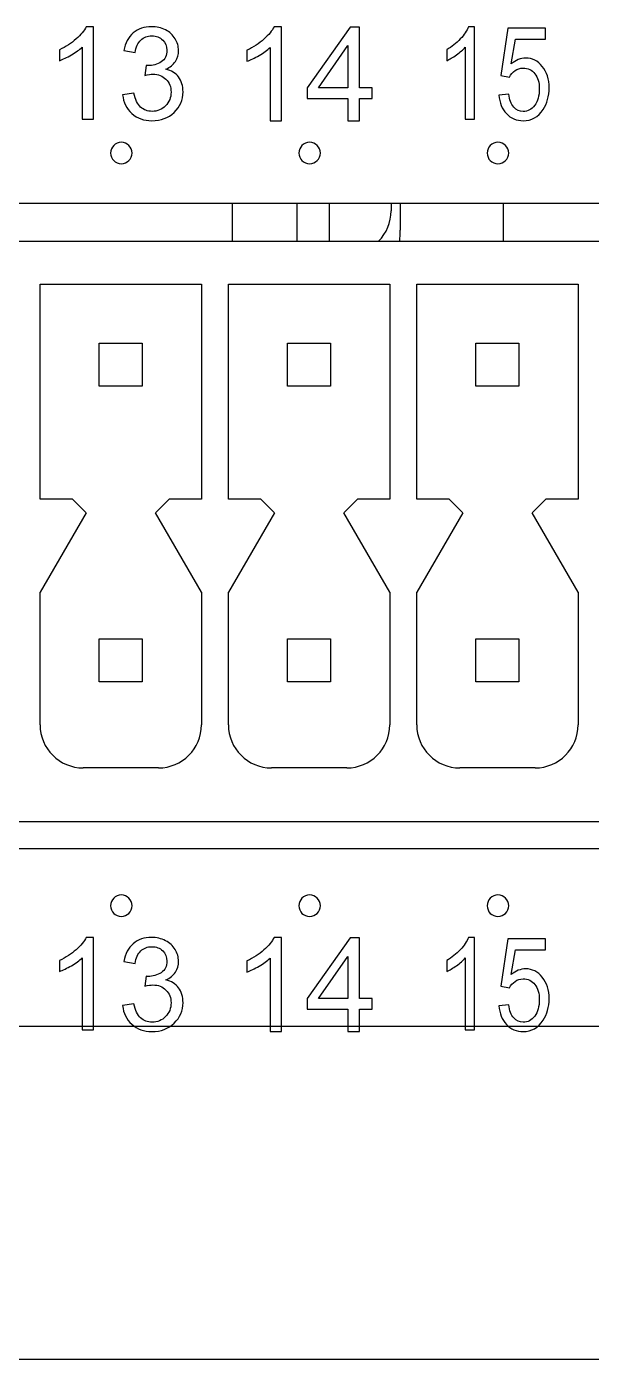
# Model space of a CAD drawing. Header units: millimetres. Extents: x 4086 to 8318, y 123 to 1549.
# Drawn here: x 7026.28 to 7036.78, y 995.54 to 1020.33 of the extents above; entities that cross this region are included whole.
import ezdxf

# ---------------------------------------------------------------- set-up
doc = ezdxf.new("R2010")
doc.units = ezdxf.units.MM
doc.layers.add('20_ALL_FEATURES', color=7, linetype='Continuous')
doc.layers.add('layer 3', color=7, linetype='Continuous')

msp = doc.modelspace()

# ---------------------------------------------------------------- linework, layer by layer
at = {"layer": '20_ALL_FEATURES', "color": 7, "linetype": 'Continuous'}
for p, q in [((7051.583, 1017.042), (6976.483, 1017.042)), ((7030.105, 1016.342), (7030.105, 1017.042)), ((7031.304, 1017.042), (7031.304, 1016.342)), ((7031.904, 1017.042), (7031.904, 1016.342)), ((7033.054, 1017.042), (7033.054, 1016.902)), ((7033.223, 1017.042), (7033.223, 1016.542)), ((7035.144, 1016.342), (7035.144, 1017.042)), ((6977.082, 1016.342), (7050.982, 1016.342)), ((7026.532, 1011.542), (7026.532, 1015.542)), ((7026.532, 1015.542), (7029.532, 1015.542)), ((7029.532, 1015.542), (7029.532, 1011.542)), ((7030.032, 1011.542), (7030.032, 1015.542)), ((7030.032, 1015.542), (7033.032, 1015.542)), ((7033.032, 1015.542), (7033.032, 1011.542)), ((7033.532, 1011.542), (7033.532, 1015.542)), ((7033.532, 1015.542), (7036.532, 1015.542)), ((7036.532, 1015.542), (7036.532, 1011.542)), ((7027.632, 1013.642), (7027.632, 1014.442)), ((7027.632, 1014.442), (7028.432, 1014.442)), ((7028.432, 1014.442), (7028.432, 1013.642)), ((7031.132, 1013.642), (7031.132, 1014.442)), ((7031.132, 1014.442), (7031.932, 1014.442)), ((7031.932, 1014.442), (7031.932, 1013.642)), ((7034.632, 1013.642), (7034.632, 1014.442)), ((7034.632, 1014.442), (7035.432, 1014.442)), ((7035.432, 1014.442), (7035.432, 1013.642)), ((7028.432, 1013.642), (7027.632, 1013.642)), ((7031.932, 1013.642), (7031.132, 1013.642)), ((7035.432, 1013.642), (7034.632, 1013.642)), ((7027.132, 1011.542), (7026.532, 1011.542)), ((7027.132, 1011.542), (7027.386, 1011.288)), ((7028.679, 1011.288), (7028.932, 1011.542)), ((7029.532, 1011.542), (7028.932, 1011.542)), ((7030.632, 1011.542), (7030.032, 1011.542)), ((7030.632, 1011.542), (7030.886, 1011.288)), ((7032.179, 1011.288), (7032.432, 1011.542)), ((7033.032, 1011.542), (7032.432, 1011.542)), ((7034.132, 1011.542), (7033.532, 1011.542)), ((7034.132, 1011.542), (7034.386, 1011.288)), ((7035.679, 1011.288), (7035.932, 1011.542)), ((7036.532, 1011.542), (7035.932, 1011.542)), ((7027.386, 1011.288), (7026.532, 1009.81)), ((7029.532, 1009.81), (7028.679, 1011.288)), ((7030.886, 1011.288), (7030.032, 1009.81)), ((7033.032, 1009.81), (7032.179, 1011.288)), ((7034.386, 1011.288), (7033.532, 1009.81)), ((7036.532, 1009.81), (7035.679, 1011.288)), ((7026.532, 1007.342), (7026.532, 1009.81)), ((7029.532, 1009.81), (7029.532, 1007.342)), ((7030.032, 1007.342), (7030.032, 1009.81)), ((7033.032, 1009.81), (7033.032, 1007.342)), ((7033.532, 1007.342), (7033.532, 1009.81)), ((7036.532, 1009.81), (7036.532, 1007.342)), ((7027.632, 1008.142), (7027.632, 1008.942)), ((7027.632, 1008.942), (7028.432, 1008.942)), ((7028.432, 1008.942), (7028.432, 1008.142)), ((7031.132, 1008.142), (7031.132, 1008.942)), ((7031.132, 1008.942), (7031.932, 1008.942)), ((7031.932, 1008.942), (7031.932, 1008.142)), ((7034.632, 1008.142), (7034.632, 1008.942)), ((7034.632, 1008.942), (7035.432, 1008.942)), ((7035.432, 1008.942), (7035.432, 1008.142)), ((7028.432, 1008.142), (7027.632, 1008.142)), ((7031.932, 1008.142), (7031.132, 1008.142)), ((7035.432, 1008.142), (7034.632, 1008.142)), ((7028.732, 1006.542), (7027.332, 1006.542)), ((7032.232, 1006.542), (7030.832, 1006.542)), ((7035.732, 1006.542), (7034.332, 1006.542)), ((7051.583, 1005.542), (6976.483, 1005.542)), ((6976.483, 1005.042), (7051.583, 1005.042)), ((6861.573, 1001.742), (7188.873, 1001.742)), ((7188.823, 995.542), (6861.623, 995.542))]:
    msp.add_line(p, q, dxfattribs=at)
for centre, radius, start, end in [((7032.254, 1016.902), 0.8, 315.3431, 0), ((7029.223, 1016.542), 4, 357.0724, 0), ((7027.332, 1007.342), 0.8, 180, 270), ((7028.732, 1007.342), 0.8, 270, 0), ((7030.832, 1007.342), 0.8, 180, 270), ((7032.232, 1007.342), 0.8, 270, 0), ((7034.332, 1007.342), 0.8, 180, 270), ((7035.732, 1007.342), 0.8, 270, 0)]:
    msp.add_arc(centre, radius, start, end, dxfattribs=at)
at = {"layer": 'layer 3'}
for points, knots in [([(7027.525, 1018.608), (7027.525, 1018.608), (7027.314, 1018.608), (7027.314, 1018.608), (7027.314, 1018.608), (7027.314, 1018.608), (7027.314, 1019.95), (7027.314, 1019.95), (7027.314, 1019.95), (7027.263, 1019.901), (7027.197, 1019.852), (7027.114, 1019.804), (7027.114, 1019.804), (7027.032, 1019.756), (7026.958, 1019.72), (7026.893, 1019.696), (7026.893, 1019.696), (7026.893, 1019.696), (7026.893, 1019.899), (7026.893, 1019.899), (7026.893, 1019.899), (7027.01, 1019.954), (7027.113, 1020.021), (7027.201, 1020.1), (7027.201, 1020.1), (7027.29, 1020.179), (7027.352, 1020.255), (7027.389, 1020.329), (7027.389, 1020.329), (7027.389, 1020.329), (7027.525, 1020.329), (7027.525, 1020.329), (7027.525, 1020.329), (7027.525, 1020.329), (7027.525, 1018.608), (7027.525, 1018.608)], [0, 0, 0, 0, 0.1, 0.1, 0.1, 0.1, 0.2, 0.2, 0.2, 0.2, 0.3, 0.3, 0.3, 0.3, 0.4, 0.4, 0.4, 0.4, 0.5, 0.5, 0.5, 0.5, 0.6, 0.6, 0.6, 0.6, 0.7, 0.7, 0.7, 0.7, 0.8, 0.8, 0.8, 0.8, 1, 1, 1, 1]), ([(7028.066, 1019.063), (7028.066, 1019.063), (7028.277, 1019.092), (7028.277, 1019.092), (7028.277, 1019.092), (7028.301, 1018.972), (7028.342, 1018.886), (7028.4, 1018.833), (7028.4, 1018.833), (7028.457, 1018.78), (7028.528, 1018.754), (7028.613, 1018.754), (7028.613, 1018.754), (7028.712, 1018.754), (7028.797, 1018.788), (7028.864, 1018.857), (7028.864, 1018.857), (7028.932, 1018.926), (7028.966, 1019.011), (7028.966, 1019.112), (7028.966, 1019.112), (7028.966, 1019.208), (7028.935, 1019.288), (7028.871, 1019.351), (7028.871, 1019.351), (7028.808, 1019.414), (7028.728, 1019.446), (7028.63, 1019.446), (7028.63, 1019.446), (7028.59, 1019.446), (7028.541, 1019.437), (7028.481, 1019.422), (7028.481, 1019.422), (7028.481, 1019.422), (7028.505, 1019.606), (7028.505, 1019.606), (7028.505, 1019.606), (7028.519, 1019.605), (7028.53, 1019.604), (7028.539, 1019.604), (7028.539, 1019.604), (7028.629, 1019.604), (7028.71, 1019.628), (7028.782, 1019.674), (7028.782, 1019.674), (7028.854, 1019.721), (7028.889, 1019.793), (7028.889, 1019.89), (7028.889, 1019.89), (7028.889, 1019.967), (7028.863, 1020.03), (7028.811, 1020.081), (7028.811, 1020.081), (7028.759, 1020.132), (7028.691, 1020.157), (7028.609, 1020.157), (7028.609, 1020.157), (7028.526, 1020.157), (7028.458, 1020.131), (7028.404, 1020.079), (7028.404, 1020.079), (7028.349, 1020.027), (7028.314, 1019.95), (7028.298, 1019.846), (7028.298, 1019.846), (7028.298, 1019.846), (7028.088, 1019.884), (7028.088, 1019.884), (7028.088, 1019.884), (7028.113, 1020.025), (7028.172, 1020.135), (7028.263, 1020.213), (7028.263, 1020.213), (7028.354, 1020.291), (7028.468, 1020.329), (7028.603, 1020.329), (7028.603, 1020.329), (7028.697, 1020.329), (7028.783, 1020.309), (7028.862, 1020.269), (7028.862, 1020.269), (7028.941, 1020.229), (7029.001, 1020.174), (7029.042, 1020.105), (7029.042, 1020.105), (7029.084, 1020.036), (7029.105, 1019.963), (7029.105, 1019.885), (7029.105, 1019.885), (7029.105, 1019.811), (7029.085, 1019.744), (7029.046, 1019.683), (7029.046, 1019.683), (7029.006, 1019.623), (7028.947, 1019.574), (7028.869, 1019.538), (7028.869, 1019.538), (7028.97, 1019.515), (7029.049, 1019.467), (7029.105, 1019.393), (7029.105, 1019.393), (7029.161, 1019.319), (7029.189, 1019.227), (7029.189, 1019.116), (7029.189, 1019.116), (7029.189, 1018.967), (7029.134, 1018.839), (7029.025, 1018.735), (7029.025, 1018.735), (7028.916, 1018.631), (7028.778, 1018.579), (7028.611, 1018.579), (7028.611, 1018.579), (7028.461, 1018.579), (7028.336, 1018.624), (7028.236, 1018.714), (7028.236, 1018.714), (7028.137, 1018.804), (7028.08, 1018.92), (7028.066, 1019.063)], [0, 0, 0, 0, 0.032258, 0.032258, 0.032258, 0.032258, 0.064516, 0.064516, 0.064516, 0.064516, 0.096774, 0.096774, 0.096774, 0.096774, 0.129032, 0.129032, 0.129032, 0.129032, 0.16129, 0.16129, 0.16129, 0.16129, 0.193548, 0.193548, 0.193548, 0.193548, 0.225806, 0.225806, 0.225806, 0.225806, 0.258065, 0.258065, 0.258065, 0.258065, 0.290323, 0.290323, 0.290323, 0.290323, 0.322581, 0.322581, 0.322581, 0.322581, 0.354839, 0.354839, 0.354839, 0.354839, 0.387097, 0.387097, 0.387097, 0.387097, 0.419355, 0.419355, 0.419355, 0.419355, 0.451613, 0.451613, 0.451613, 0.451613, 0.483871, 0.483871, 0.483871, 0.483871, 0.516129, 0.516129, 0.516129, 0.516129, 0.548387, 0.548387, 0.548387, 0.548387, 0.580645, 0.580645, 0.580645, 0.580645, 0.612903, 0.612903, 0.612903, 0.612903, 0.645161, 0.645161, 0.645161, 0.645161, 0.677419, 0.677419, 0.677419, 0.677419, 0.709677, 0.709677, 0.709677, 0.709677, 0.741935, 0.741935, 0.741935, 0.741935, 0.774194, 0.774194, 0.774194, 0.774194, 0.806452, 0.806452, 0.806452, 0.806452, 0.83871, 0.83871, 0.83871, 0.83871, 0.870968, 0.870968, 0.870968, 0.870968, 0.903226, 0.903226, 0.903226, 0.903226, 0.935484, 0.935484, 0.935484, 0.935484, 1, 1, 1, 1]), ([(7031.02, 1018.579), (7031.02, 1018.579), (7030.805, 1018.579), (7030.805, 1018.579), (7030.805, 1018.579), (7030.805, 1018.579), (7030.805, 1019.943), (7030.805, 1019.943), (7030.805, 1019.943), (7030.754, 1019.894), (7030.686, 1019.845), (7030.603, 1019.795), (7030.603, 1019.795), (7030.519, 1019.746), (7030.444, 1019.71), (7030.377, 1019.685), (7030.377, 1019.685), (7030.377, 1019.685), (7030.377, 1019.892), (7030.377, 1019.892), (7030.377, 1019.892), (7030.497, 1019.948), (7030.601, 1020.016), (7030.691, 1020.096), (7030.691, 1020.096), (7030.781, 1020.176), (7030.844, 1020.254), (7030.882, 1020.329), (7030.882, 1020.329), (7030.882, 1020.329), (7031.02, 1020.329), (7031.02, 1020.329), (7031.02, 1020.329), (7031.02, 1020.329), (7031.02, 1018.579), (7031.02, 1018.579)], [0, 0, 0, 0, 0.1, 0.1, 0.1, 0.1, 0.2, 0.2, 0.2, 0.2, 0.3, 0.3, 0.3, 0.3, 0.4, 0.4, 0.4, 0.4, 0.5, 0.5, 0.5, 0.5, 0.6, 0.6, 0.6, 0.6, 0.7, 0.7, 0.7, 0.7, 0.8, 0.8, 0.8, 0.8, 1, 1, 1, 1]), ([(7032.254, 1018.579), (7032.254, 1018.579), (7032.254, 1018.996), (7032.254, 1018.996), (7032.254, 1018.996), (7032.254, 1018.996), (7031.497, 1018.996), (7031.497, 1018.996), (7031.497, 1018.996), (7031.497, 1018.996), (7031.497, 1019.193), (7031.497, 1019.193), (7031.497, 1019.193), (7031.497, 1019.193), (7032.293, 1020.322), (7032.293, 1020.322), (7032.293, 1020.322), (7032.293, 1020.322), (7032.468, 1020.322), (7032.468, 1020.322), (7032.468, 1020.322), (7032.468, 1020.322), (7032.468, 1019.193), (7032.468, 1019.193), (7032.468, 1019.193), (7032.468, 1019.193), (7032.704, 1019.193), (7032.704, 1019.193), (7032.704, 1019.193), (7032.704, 1019.193), (7032.704, 1018.996), (7032.704, 1018.996), (7032.704, 1018.996), (7032.704, 1018.996), (7032.468, 1018.996), (7032.468, 1018.996), (7032.468, 1018.996), (7032.468, 1018.996), (7032.468, 1018.579), (7032.468, 1018.579), (7032.468, 1018.579), (7032.468, 1018.579), (7032.254, 1018.579), (7032.254, 1018.579)], [0, 0, 0, 0, 0.083333, 0.083333, 0.083333, 0.083333, 0.166667, 0.166667, 0.166667, 0.166667, 0.25, 0.25, 0.25, 0.25, 0.333333, 0.333333, 0.333333, 0.333333, 0.416667, 0.416667, 0.416667, 0.416667, 0.5, 0.5, 0.5, 0.5, 0.583333, 0.583333, 0.583333, 0.583333, 0.666667, 0.666667, 0.666667, 0.666667, 0.75, 0.75, 0.75, 0.75, 0.833333, 0.833333, 0.833333, 0.833333, 1, 1, 1, 1]), ([(7034.608, 1018.608), (7034.608, 1018.608), (7034.435, 1018.608), (7034.435, 1018.608), (7034.435, 1018.608), (7034.435, 1018.608), (7034.435, 1019.95), (7034.435, 1019.95), (7034.435, 1019.95), (7034.393, 1019.901), (7034.338, 1019.852), (7034.271, 1019.804), (7034.271, 1019.804), (7034.203, 1019.756), (7034.142, 1019.72), (7034.089, 1019.696), (7034.089, 1019.696), (7034.089, 1019.696), (7034.089, 1019.899), (7034.089, 1019.899), (7034.089, 1019.899), (7034.185, 1019.954), (7034.27, 1020.021), (7034.342, 1020.1), (7034.342, 1020.1), (7034.415, 1020.179), (7034.466, 1020.255), (7034.496, 1020.329), (7034.496, 1020.329), (7034.496, 1020.329), (7034.608, 1020.329), (7034.608, 1020.329), (7034.608, 1020.329), (7034.608, 1020.329), (7034.608, 1018.608), (7034.608, 1018.608)], [0, 0, 0, 0, 0.1, 0.1, 0.1, 0.1, 0.2, 0.2, 0.2, 0.2, 0.3, 0.3, 0.3, 0.3, 0.4, 0.4, 0.4, 0.4, 0.5, 0.5, 0.5, 0.5, 0.6, 0.6, 0.6, 0.6, 0.7, 0.7, 0.7, 0.7, 0.8, 0.8, 0.8, 0.8, 1, 1, 1, 1]), ([(7035.06, 1019.058), (7035.06, 1019.058), (7035.241, 1019.075), (7035.241, 1019.075), (7035.241, 1019.075), (7035.255, 1018.968), (7035.286, 1018.887), (7035.334, 1018.833), (7035.334, 1018.833), (7035.383, 1018.779), (7035.442, 1018.752), (7035.512, 1018.752), (7035.512, 1018.752), (7035.596, 1018.752), (7035.667, 1018.79), (7035.724, 1018.866), (7035.724, 1018.866), (7035.781, 1018.943), (7035.81, 1019.044), (7035.81, 1019.17), (7035.81, 1019.17), (7035.81, 1019.29), (7035.783, 1019.385), (7035.728, 1019.454), (7035.728, 1019.454), (7035.673, 1019.524), (7035.601, 1019.558), (7035.51, 1019.558), (7035.51, 1019.558), (7035.454, 1019.558), (7035.404, 1019.543), (7035.36, 1019.512), (7035.36, 1019.512), (7035.315, 1019.481), (7035.281, 1019.44), (7035.255, 1019.391), (7035.255, 1019.391), (7035.255, 1019.391), (7035.092, 1019.42), (7035.092, 1019.42), (7035.092, 1019.42), (7035.092, 1019.42), (7035.227, 1020.301), (7035.227, 1020.301), (7035.227, 1020.301), (7035.227, 1020.301), (7035.926, 1020.301), (7035.926, 1020.301), (7035.926, 1020.301), (7035.926, 1020.301), (7035.926, 1020.099), (7035.926, 1020.099), (7035.926, 1020.099), (7035.926, 1020.099), (7035.366, 1020.099), (7035.366, 1020.099), (7035.366, 1020.099), (7035.366, 1020.099), (7035.29, 1019.637), (7035.29, 1019.637), (7035.29, 1019.637), (7035.375, 1019.709), (7035.463, 1019.745), (7035.556, 1019.745), (7035.556, 1019.745), (7035.678, 1019.745), (7035.782, 1019.693), (7035.866, 1019.59), (7035.866, 1019.59), (7035.95, 1019.486), (7035.993, 1019.353), (7035.993, 1019.19), (7035.993, 1019.19), (7035.993, 1019.035), (7035.956, 1018.9), (7035.882, 1018.788), (7035.882, 1018.788), (7035.791, 1018.649), (7035.668, 1018.579), (7035.512, 1018.579), (7035.512, 1018.579), (7035.384, 1018.579), (7035.28, 1018.623), (7035.199, 1018.711), (7035.199, 1018.711), (7035.118, 1018.798), (7035.072, 1018.914), (7035.06, 1019.058)], [0, 0, 0, 0, 0.043478, 0.043478, 0.043478, 0.043478, 0.086957, 0.086957, 0.086957, 0.086957, 0.130435, 0.130435, 0.130435, 0.130435, 0.173913, 0.173913, 0.173913, 0.173913, 0.217391, 0.217391, 0.217391, 0.217391, 0.26087, 0.26087, 0.26087, 0.26087, 0.304348, 0.304348, 0.304348, 0.304348, 0.347826, 0.347826, 0.347826, 0.347826, 0.391304, 0.391304, 0.391304, 0.391304, 0.434783, 0.434783, 0.434783, 0.434783, 0.478261, 0.478261, 0.478261, 0.478261, 0.521739, 0.521739, 0.521739, 0.521739, 0.565217, 0.565217, 0.565217, 0.565217, 0.608696, 0.608696, 0.608696, 0.608696, 0.652174, 0.652174, 0.652174, 0.652174, 0.695652, 0.695652, 0.695652, 0.695652, 0.73913, 0.73913, 0.73913, 0.73913, 0.782609, 0.782609, 0.782609, 0.782609, 0.826087, 0.826087, 0.826087, 0.826087, 0.869565, 0.869565, 0.869565, 0.869565, 0.913043, 0.913043, 0.913043, 0.913043, 1, 1, 1, 1]), ([(7032.254, 1019.193), (7032.254, 1019.193), (7032.254, 1019.977), (7032.254, 1019.977), (7032.254, 1019.977), (7032.254, 1019.977), (7031.708, 1019.193), (7031.708, 1019.193), (7031.708, 1019.193), (7031.708, 1019.193), (7032.254, 1019.193), (7032.254, 1019.193)], [0, 0, 0, 0, 0.25, 0.25, 0.25, 0.25, 0.5, 0.5, 0.5, 0.5, 1, 1, 1, 1]), ([(7028.041, 1018.179), (7028.151, 1018.179), (7028.241, 1018.089), (7028.241, 1017.979), (7028.241, 1017.979), (7028.241, 1017.868), (7028.151, 1017.779), (7028.041, 1017.779), (7028.041, 1017.779), (7027.93, 1017.779), (7027.841, 1017.868), (7027.841, 1017.979), (7027.841, 1017.979), (7027.841, 1018.089), (7027.93, 1018.179), (7028.041, 1018.179)], [0, 0, 0, 0, 0.2, 0.2, 0.2, 0.2, 0.4, 0.4, 0.4, 0.4, 0.6, 0.6, 0.6, 0.6, 1, 1, 1, 1]), ([(7031.541, 1018.179), (7031.651, 1018.179), (7031.741, 1018.089), (7031.741, 1017.979), (7031.741, 1017.979), (7031.741, 1017.868), (7031.651, 1017.779), (7031.541, 1017.779), (7031.541, 1017.779), (7031.43, 1017.779), (7031.341, 1017.868), (7031.341, 1017.979), (7031.341, 1017.979), (7031.341, 1018.089), (7031.43, 1018.179), (7031.541, 1018.179)], [0, 0, 0, 0, 0.2, 0.2, 0.2, 0.2, 0.4, 0.4, 0.4, 0.4, 0.6, 0.6, 0.6, 0.6, 1, 1, 1, 1]), ([(7035.041, 1018.179), (7035.151, 1018.179), (7035.241, 1018.089), (7035.241, 1017.979), (7035.241, 1017.979), (7035.241, 1017.868), (7035.151, 1017.779), (7035.041, 1017.779), (7035.041, 1017.779), (7034.93, 1017.779), (7034.841, 1017.868), (7034.841, 1017.979), (7034.841, 1017.979), (7034.841, 1018.089), (7034.93, 1018.179), (7035.041, 1018.179)], [0, 0, 0, 0, 0.2, 0.2, 0.2, 0.2, 0.4, 0.4, 0.4, 0.4, 0.6, 0.6, 0.6, 0.6, 1, 1, 1, 1]), ([(7028.041, 1004.179), (7028.151, 1004.179), (7028.241, 1004.089), (7028.241, 1003.979), (7028.241, 1003.979), (7028.241, 1003.868), (7028.151, 1003.779), (7028.041, 1003.779), (7028.041, 1003.779), (7027.93, 1003.779), (7027.841, 1003.868), (7027.841, 1003.979), (7027.841, 1003.979), (7027.841, 1004.089), (7027.93, 1004.179), (7028.041, 1004.179)], [0, 0, 0, 0, 0.2, 0.2, 0.2, 0.2, 0.4, 0.4, 0.4, 0.4, 0.6, 0.6, 0.6, 0.6, 1, 1, 1, 1]), ([(7031.541, 1004.179), (7031.651, 1004.179), (7031.741, 1004.089), (7031.741, 1003.979), (7031.741, 1003.979), (7031.741, 1003.868), (7031.651, 1003.779), (7031.541, 1003.779), (7031.541, 1003.779), (7031.43, 1003.779), (7031.341, 1003.868), (7031.341, 1003.979), (7031.341, 1003.979), (7031.341, 1004.089), (7031.43, 1004.179), (7031.541, 1004.179)], [0, 0, 0, 0, 0.2, 0.2, 0.2, 0.2, 0.4, 0.4, 0.4, 0.4, 0.6, 0.6, 0.6, 0.6, 1, 1, 1, 1]), ([(7035.041, 1004.179), (7035.151, 1004.179), (7035.241, 1004.089), (7035.241, 1003.979), (7035.241, 1003.979), (7035.241, 1003.868), (7035.151, 1003.779), (7035.041, 1003.779), (7035.041, 1003.779), (7034.93, 1003.779), (7034.841, 1003.868), (7034.841, 1003.979), (7034.841, 1003.979), (7034.841, 1004.089), (7034.93, 1004.179), (7035.041, 1004.179)], [0, 0, 0, 0, 0.2, 0.2, 0.2, 0.2, 0.4, 0.4, 0.4, 0.4, 0.6, 0.6, 0.6, 0.6, 1, 1, 1, 1]), ([(7027.525, 1001.668), (7027.525, 1001.668), (7027.314, 1001.668), (7027.314, 1001.668), (7027.314, 1001.668), (7027.314, 1001.668), (7027.314, 1003.01), (7027.314, 1003.01), (7027.314, 1003.01), (7027.263, 1002.961), (7027.197, 1002.913), (7027.114, 1002.864), (7027.114, 1002.864), (7027.032, 1002.816), (7026.958, 1002.78), (7026.893, 1002.756), (7026.893, 1002.756), (7026.893, 1002.756), (7026.893, 1002.959), (7026.893, 1002.959), (7026.893, 1002.959), (7027.01, 1003.014), (7027.113, 1003.081), (7027.201, 1003.16), (7027.201, 1003.16), (7027.29, 1003.239), (7027.352, 1003.315), (7027.389, 1003.389), (7027.389, 1003.389), (7027.389, 1003.389), (7027.525, 1003.389), (7027.525, 1003.389), (7027.525, 1003.389), (7027.525, 1003.389), (7027.525, 1001.668), (7027.525, 1001.668)], [0, 0, 0, 0, 0.1, 0.1, 0.1, 0.1, 0.2, 0.2, 0.2, 0.2, 0.3, 0.3, 0.3, 0.3, 0.4, 0.4, 0.4, 0.4, 0.5, 0.5, 0.5, 0.5, 0.6, 0.6, 0.6, 0.6, 0.7, 0.7, 0.7, 0.7, 0.8, 0.8, 0.8, 0.8, 1, 1, 1, 1]), ([(7028.066, 1002.123), (7028.066, 1002.123), (7028.277, 1002.152), (7028.277, 1002.152), (7028.277, 1002.152), (7028.301, 1002.032), (7028.342, 1001.946), (7028.4, 1001.893), (7028.4, 1001.893), (7028.457, 1001.84), (7028.528, 1001.814), (7028.613, 1001.814), (7028.613, 1001.814), (7028.712, 1001.814), (7028.797, 1001.849), (7028.864, 1001.917), (7028.864, 1001.917), (7028.932, 1001.986), (7028.966, 1002.071), (7028.966, 1002.172), (7028.966, 1002.172), (7028.966, 1002.269), (7028.935, 1002.348), (7028.871, 1002.411), (7028.871, 1002.411), (7028.808, 1002.474), (7028.728, 1002.506), (7028.63, 1002.506), (7028.63, 1002.506), (7028.59, 1002.506), (7028.541, 1002.498), (7028.481, 1002.482), (7028.481, 1002.482), (7028.481, 1002.482), (7028.505, 1002.666), (7028.505, 1002.666), (7028.505, 1002.666), (7028.519, 1002.665), (7028.53, 1002.664), (7028.539, 1002.664), (7028.539, 1002.664), (7028.629, 1002.664), (7028.71, 1002.688), (7028.782, 1002.734), (7028.782, 1002.734), (7028.854, 1002.781), (7028.889, 1002.853), (7028.889, 1002.95), (7028.889, 1002.95), (7028.889, 1003.027), (7028.863, 1003.091), (7028.811, 1003.141), (7028.811, 1003.141), (7028.759, 1003.192), (7028.691, 1003.217), (7028.609, 1003.217), (7028.609, 1003.217), (7028.526, 1003.217), (7028.458, 1003.191), (7028.404, 1003.139), (7028.404, 1003.139), (7028.349, 1003.087), (7028.314, 1003.01), (7028.298, 1002.906), (7028.298, 1002.906), (7028.298, 1002.906), (7028.088, 1002.944), (7028.088, 1002.944), (7028.088, 1002.944), (7028.113, 1003.085), (7028.172, 1003.195), (7028.263, 1003.273), (7028.263, 1003.273), (7028.354, 1003.351), (7028.468, 1003.389), (7028.603, 1003.389), (7028.603, 1003.389), (7028.697, 1003.389), (7028.783, 1003.369), (7028.862, 1003.329), (7028.862, 1003.329), (7028.941, 1003.289), (7029.001, 1003.235), (7029.042, 1003.166), (7029.042, 1003.166), (7029.084, 1003.096), (7029.105, 1003.023), (7029.105, 1002.945), (7029.105, 1002.945), (7029.105, 1002.871), (7029.085, 1002.804), (7029.046, 1002.743), (7029.046, 1002.743), (7029.006, 1002.683), (7028.947, 1002.634), (7028.869, 1002.599), (7028.869, 1002.599), (7028.97, 1002.575), (7029.049, 1002.527), (7029.105, 1002.453), (7029.105, 1002.453), (7029.161, 1002.38), (7029.189, 1002.287), (7029.189, 1002.176), (7029.189, 1002.176), (7029.189, 1002.027), (7029.134, 1001.9), (7029.025, 1001.795), (7029.025, 1001.795), (7028.916, 1001.691), (7028.778, 1001.639), (7028.611, 1001.639), (7028.611, 1001.639), (7028.461, 1001.639), (7028.336, 1001.685), (7028.236, 1001.774), (7028.236, 1001.774), (7028.137, 1001.864), (7028.08, 1001.98), (7028.066, 1002.123)], [0, 0, 0, 0, 0.032258, 0.032258, 0.032258, 0.032258, 0.064516, 0.064516, 0.064516, 0.064516, 0.096774, 0.096774, 0.096774, 0.096774, 0.129032, 0.129032, 0.129032, 0.129032, 0.16129, 0.16129, 0.16129, 0.16129, 0.193548, 0.193548, 0.193548, 0.193548, 0.225806, 0.225806, 0.225806, 0.225806, 0.258065, 0.258065, 0.258065, 0.258065, 0.290323, 0.290323, 0.290323, 0.290323, 0.322581, 0.322581, 0.322581, 0.322581, 0.354839, 0.354839, 0.354839, 0.354839, 0.387097, 0.387097, 0.387097, 0.387097, 0.419355, 0.419355, 0.419355, 0.419355, 0.451613, 0.451613, 0.451613, 0.451613, 0.483871, 0.483871, 0.483871, 0.483871, 0.516129, 0.516129, 0.516129, 0.516129, 0.548387, 0.548387, 0.548387, 0.548387, 0.580645, 0.580645, 0.580645, 0.580645, 0.612903, 0.612903, 0.612903, 0.612903, 0.645161, 0.645161, 0.645161, 0.645161, 0.677419, 0.677419, 0.677419, 0.677419, 0.709677, 0.709677, 0.709677, 0.709677, 0.741935, 0.741935, 0.741935, 0.741935, 0.774194, 0.774194, 0.774194, 0.774194, 0.806452, 0.806452, 0.806452, 0.806452, 0.83871, 0.83871, 0.83871, 0.83871, 0.870968, 0.870968, 0.870968, 0.870968, 0.903226, 0.903226, 0.903226, 0.903226, 0.935484, 0.935484, 0.935484, 0.935484, 1, 1, 1, 1]), ([(7031.02, 1001.639), (7031.02, 1001.639), (7030.805, 1001.639), (7030.805, 1001.639), (7030.805, 1001.639), (7030.805, 1001.639), (7030.805, 1003.003), (7030.805, 1003.003), (7030.805, 1003.003), (7030.754, 1002.954), (7030.686, 1002.905), (7030.603, 1002.856), (7030.603, 1002.856), (7030.519, 1002.807), (7030.444, 1002.77), (7030.377, 1002.745), (7030.377, 1002.745), (7030.377, 1002.745), (7030.377, 1002.952), (7030.377, 1002.952), (7030.377, 1002.952), (7030.497, 1003.008), (7030.601, 1003.076), (7030.691, 1003.157), (7030.691, 1003.157), (7030.781, 1003.236), (7030.844, 1003.314), (7030.882, 1003.389), (7030.882, 1003.389), (7030.882, 1003.389), (7031.02, 1003.389), (7031.02, 1003.389), (7031.02, 1003.389), (7031.02, 1003.389), (7031.02, 1001.639), (7031.02, 1001.639)], [0, 0, 0, 0, 0.1, 0.1, 0.1, 0.1, 0.2, 0.2, 0.2, 0.2, 0.3, 0.3, 0.3, 0.3, 0.4, 0.4, 0.4, 0.4, 0.5, 0.5, 0.5, 0.5, 0.6, 0.6, 0.6, 0.6, 0.7, 0.7, 0.7, 0.7, 0.8, 0.8, 0.8, 0.8, 1, 1, 1, 1]), ([(7034.608, 1001.668), (7034.608, 1001.668), (7034.435, 1001.668), (7034.435, 1001.668), (7034.435, 1001.668), (7034.435, 1001.668), (7034.435, 1003.01), (7034.435, 1003.01), (7034.435, 1003.01), (7034.393, 1002.961), (7034.338, 1002.913), (7034.271, 1002.864), (7034.271, 1002.864), (7034.203, 1002.816), (7034.142, 1002.78), (7034.089, 1002.756), (7034.089, 1002.756), (7034.089, 1002.756), (7034.089, 1002.959), (7034.089, 1002.959), (7034.089, 1002.959), (7034.185, 1003.014), (7034.27, 1003.081), (7034.342, 1003.16), (7034.342, 1003.16), (7034.415, 1003.239), (7034.466, 1003.315), (7034.496, 1003.389), (7034.496, 1003.389), (7034.496, 1003.389), (7034.608, 1003.389), (7034.608, 1003.389), (7034.608, 1003.389), (7034.608, 1003.389), (7034.608, 1001.668), (7034.608, 1001.668)], [0, 0, 0, 0, 0.1, 0.1, 0.1, 0.1, 0.2, 0.2, 0.2, 0.2, 0.3, 0.3, 0.3, 0.3, 0.4, 0.4, 0.4, 0.4, 0.5, 0.5, 0.5, 0.5, 0.6, 0.6, 0.6, 0.6, 0.7, 0.7, 0.7, 0.7, 0.8, 0.8, 0.8, 0.8, 1, 1, 1, 1]), ([(7032.254, 1001.639), (7032.254, 1001.639), (7032.254, 1002.056), (7032.254, 1002.056), (7032.254, 1002.056), (7032.254, 1002.056), (7031.497, 1002.056), (7031.497, 1002.056), (7031.497, 1002.056), (7031.497, 1002.056), (7031.497, 1002.253), (7031.497, 1002.253), (7031.497, 1002.253), (7031.497, 1002.253), (7032.293, 1003.382), (7032.293, 1003.382), (7032.293, 1003.382), (7032.293, 1003.382), (7032.468, 1003.382), (7032.468, 1003.382), (7032.468, 1003.382), (7032.468, 1003.382), (7032.468, 1002.253), (7032.468, 1002.253), (7032.468, 1002.253), (7032.468, 1002.253), (7032.704, 1002.253), (7032.704, 1002.253), (7032.704, 1002.253), (7032.704, 1002.253), (7032.704, 1002.056), (7032.704, 1002.056), (7032.704, 1002.056), (7032.704, 1002.056), (7032.468, 1002.056), (7032.468, 1002.056), (7032.468, 1002.056), (7032.468, 1002.056), (7032.468, 1001.639), (7032.468, 1001.639), (7032.468, 1001.639), (7032.468, 1001.639), (7032.254, 1001.639), (7032.254, 1001.639)], [0, 0, 0, 0, 0.083333, 0.083333, 0.083333, 0.083333, 0.166667, 0.166667, 0.166667, 0.166667, 0.25, 0.25, 0.25, 0.25, 0.333333, 0.333333, 0.333333, 0.333333, 0.416667, 0.416667, 0.416667, 0.416667, 0.5, 0.5, 0.5, 0.5, 0.583333, 0.583333, 0.583333, 0.583333, 0.666667, 0.666667, 0.666667, 0.666667, 0.75, 0.75, 0.75, 0.75, 0.833333, 0.833333, 0.833333, 0.833333, 1, 1, 1, 1]), ([(7035.06, 1002.118), (7035.06, 1002.118), (7035.241, 1002.135), (7035.241, 1002.135), (7035.241, 1002.135), (7035.255, 1002.028), (7035.286, 1001.947), (7035.334, 1001.893), (7035.334, 1001.893), (7035.383, 1001.839), (7035.442, 1001.812), (7035.512, 1001.812), (7035.512, 1001.812), (7035.596, 1001.812), (7035.667, 1001.85), (7035.724, 1001.926), (7035.724, 1001.926), (7035.781, 1002.003), (7035.81, 1002.104), (7035.81, 1002.23), (7035.81, 1002.23), (7035.81, 1002.35), (7035.783, 1002.445), (7035.728, 1002.514), (7035.728, 1002.514), (7035.673, 1002.584), (7035.601, 1002.619), (7035.51, 1002.619), (7035.51, 1002.619), (7035.454, 1002.619), (7035.404, 1002.603), (7035.36, 1002.572), (7035.36, 1002.572), (7035.315, 1002.541), (7035.281, 1002.5), (7035.255, 1002.451), (7035.255, 1002.451), (7035.255, 1002.451), (7035.092, 1002.48), (7035.092, 1002.48), (7035.092, 1002.48), (7035.092, 1002.48), (7035.227, 1003.361), (7035.227, 1003.361), (7035.227, 1003.361), (7035.227, 1003.361), (7035.926, 1003.361), (7035.926, 1003.361), (7035.926, 1003.361), (7035.926, 1003.361), (7035.926, 1003.16), (7035.926, 1003.16), (7035.926, 1003.16), (7035.926, 1003.16), (7035.366, 1003.16), (7035.366, 1003.16), (7035.366, 1003.16), (7035.366, 1003.16), (7035.29, 1002.697), (7035.29, 1002.697), (7035.29, 1002.697), (7035.375, 1002.769), (7035.463, 1002.805), (7035.556, 1002.805), (7035.556, 1002.805), (7035.678, 1002.805), (7035.782, 1002.753), (7035.866, 1002.65), (7035.866, 1002.65), (7035.95, 1002.546), (7035.993, 1002.413), (7035.993, 1002.25), (7035.993, 1002.25), (7035.993, 1002.095), (7035.956, 1001.961), (7035.882, 1001.848), (7035.882, 1001.848), (7035.791, 1001.709), (7035.668, 1001.639), (7035.512, 1001.639), (7035.512, 1001.639), (7035.384, 1001.639), (7035.28, 1001.683), (7035.199, 1001.771), (7035.199, 1001.771), (7035.118, 1001.858), (7035.072, 1001.974), (7035.06, 1002.118)], [0, 0, 0, 0, 0.043478, 0.043478, 0.043478, 0.043478, 0.086957, 0.086957, 0.086957, 0.086957, 0.130435, 0.130435, 0.130435, 0.130435, 0.173913, 0.173913, 0.173913, 0.173913, 0.217391, 0.217391, 0.217391, 0.217391, 0.26087, 0.26087, 0.26087, 0.26087, 0.304348, 0.304348, 0.304348, 0.304348, 0.347826, 0.347826, 0.347826, 0.347826, 0.391304, 0.391304, 0.391304, 0.391304, 0.434783, 0.434783, 0.434783, 0.434783, 0.478261, 0.478261, 0.478261, 0.478261, 0.521739, 0.521739, 0.521739, 0.521739, 0.565217, 0.565217, 0.565217, 0.565217, 0.608696, 0.608696, 0.608696, 0.608696, 0.652174, 0.652174, 0.652174, 0.652174, 0.695652, 0.695652, 0.695652, 0.695652, 0.73913, 0.73913, 0.73913, 0.73913, 0.782609, 0.782609, 0.782609, 0.782609, 0.826087, 0.826087, 0.826087, 0.826087, 0.869565, 0.869565, 0.869565, 0.869565, 0.913043, 0.913043, 0.913043, 0.913043, 1, 1, 1, 1]), ([(7032.254, 1002.253), (7032.254, 1002.253), (7032.254, 1003.037), (7032.254, 1003.037), (7032.254, 1003.037), (7032.254, 1003.037), (7031.708, 1002.253), (7031.708, 1002.253), (7031.708, 1002.253), (7031.708, 1002.253), (7032.254, 1002.253), (7032.254, 1002.253)], [0, 0, 0, 0, 0.25, 0.25, 0.25, 0.25, 0.5, 0.5, 0.5, 0.5, 1, 1, 1, 1])]:
    msp.add_open_spline(points, degree=3, knots=knots, dxfattribs=at)

doc.saveas('drawing.dxf')
